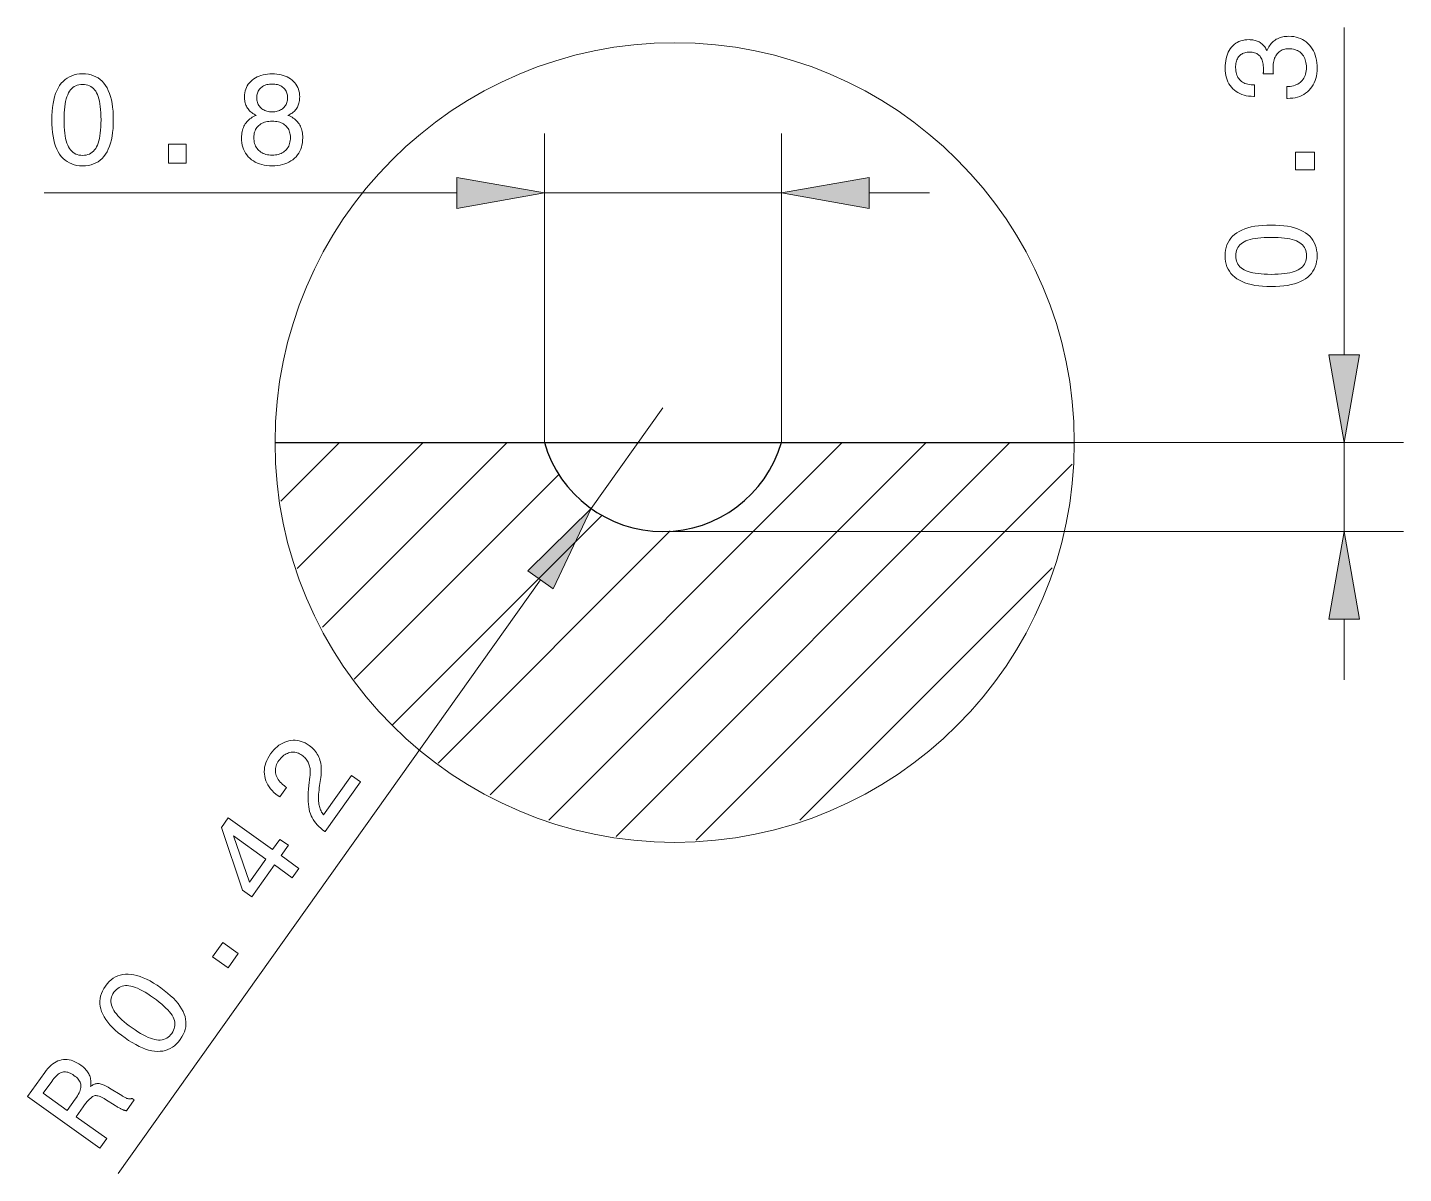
# Model space of a CAD drawing. Extents: x 0 to 297, y 0 to 420.
# Drawn here: x 170.66 to 217.1, y 301.36 to 340.01 of the extents above; entities that cross this region are included whole.
import ezdxf

# ---------------------------------------------------------------- set-up
doc = ezdxf.new("R2010")
doc.units = 0

msp = doc.modelspace()

# ---------------------------------------------------------------- linework, layer by layer
at = {"color": 5, "lineweight": 13, "ltscale": 0.276097}
msp.add_line((215.098, 328.967), (215.098, 340.011), dxfattribs=at)
at = {"color": 5, "lineweight": 13, "ltscale": 0.260472}
for p, q in [((188.106, 326.013), (188.106, 336.431)), ((196.106, 326.013), (196.106, 336.431))]:
    msp.add_line(p, q, dxfattribs=at)
at = {"color": 5, "lineweight": 13, "ltscale": 0.348214}
msp.add_line((171.223, 334.431), (185.152, 334.431), dxfattribs=at)
at = {"color": 5, "lineweight": 13, "ltscale": 0.2}
msp.add_line((188.106, 334.431), (196.106, 334.431), dxfattribs=at)
at = {"color": 5, "lineweight": 13, "ltscale": 0.051139}
for p, q in [((199.061, 334.431), (201.106, 334.431)), ((215.098, 318.013), (215.098, 320.058))]:
    msp.add_line(p, q, dxfattribs=at)
at = {"color": 7, "lineweight": 13, "ltscale": 0.104166}
msp.add_line((192.106, 327.179), (189.69, 323.785), dxfattribs=at)
at = {"color": 7, "lineweight": 30}
msp.add_line((179.017, 326.013), (205.989, 326.013), dxfattribs=at)
at = {"color": 7, "lineweight": 13, "ltscale": 0.069905}
msp.add_line((179.212, 324.035), (181.189, 326.013), dxfattribs=at)
at = {"color": 7, "lineweight": 13, "ltscale": 0.150263}
msp.add_line((179.768, 321.763), (184.018, 326.013), dxfattribs=at)
at = {"color": 7, "lineweight": 13, "ltscale": 0.220281}
msp.add_line((180.616, 319.782), (186.846, 326.013), dxfattribs=at)
at = {"color": 7, "lineweight": 13, "ltscale": 0.420281}
msp.add_line((186.273, 314.125), (198.16, 326.013), dxfattribs=at)
at = {"color": 7, "lineweight": 13, "ltscale": 0.450263}
msp.add_line((188.253, 313.277), (200.988, 326.013), dxfattribs=at)
at = {"color": 7, "lineweight": 13, "ltscale": 0.469905}
msp.add_line((190.526, 312.722), (203.817, 326.013), dxfattribs=at)
at = {"color": 5, "lineweight": 13, "ltscale": 0.277723}
msp.add_line((205.989, 326.013), (217.098, 326.013), dxfattribs=at)
at = {"color": 5, "lineweight": 13, "ltscale": 0.075}
msp.add_line((215.098, 323.013), (215.098, 326.013), dxfattribs=at)
at = {"color": 7, "lineweight": 13, "ltscale": 0.448509}
msp.add_line((193.231, 312.599), (205.917, 325.284), dxfattribs=at)
at = {"color": 7, "lineweight": 13, "ltscale": 0.244337}
msp.add_line((181.692, 318.03), (188.603, 324.941), dxfattribs=at)
at = {"color": 7, "lineweight": 13, "ltscale": 0.250552}
msp.add_line((182.967, 316.477), (190.054, 323.563), dxfattribs=at)
at = {"color": 7, "lineweight": 13, "ltscale": 0.276849}
msp.add_line((184.521, 315.202), (192.351, 323.032), dxfattribs=at)
at = {"color": 5, "lineweight": 13}
msp.add_line((192.106, 323.013), (217.098, 323.013), dxfattribs=at)
at = {"color": 7, "lineweight": 13}
msp.add_line((187.976, 321.378), (173.723, 301.358), dxfattribs=at)
at = {"color": 7, "lineweight": 13, "ltscale": 0.300985}
msp.add_line((196.732, 313.271), (205.245, 321.784), dxfattribs=at)
at = {"color": 5, "lineweight": 13}
for points in [[(213.157, 337.62), (213.157, 338.018), (213.219, 338.021), (213.278, 338.027), (213.334, 338.037), (213.388, 338.049), (213.438, 338.065), (213.486, 338.084), (213.53, 338.106), (213.572, 338.132), (213.611, 338.16), (213.648, 338.192), (213.681, 338.227), (213.71, 338.265), (213.736, 338.305), (213.759, 338.348), (213.778, 338.393), (213.794, 338.441), (213.806, 338.492), (213.815, 338.546), (213.82, 338.602), (213.821, 338.661), (213.82, 338.719), (213.815, 338.774), (213.807, 338.827), (213.796, 338.877), (213.782, 338.925), (213.765, 338.97), (213.744, 339.013), (213.72, 339.053), (213.693, 339.091), (213.663, 339.126), (213.631, 339.158), (213.595, 339.187), (213.558, 339.213), (213.518, 339.235), (213.476, 339.253), (213.431, 339.269), (213.384, 339.281), (213.335, 339.289), (213.283, 339.294), (213.229, 339.296), (213.18, 339.294), (213.133, 339.289), (213.089, 339.281), (213.046, 339.269), (213.006, 339.254), (212.968, 339.235), (212.932, 339.214), (212.899, 339.189), (212.867, 339.16), (212.838, 339.128), (212.811, 339.093), (212.788, 339.056), (212.767, 339.015), (212.748, 338.972), (212.733, 338.927), (212.72, 338.878), (212.71, 338.827), (212.703, 338.773), (212.699, 338.716), (212.698, 338.657), (212.698, 338.649), (212.698, 338.64), (212.698, 338.631), (212.698, 338.623), (212.698, 338.614), (212.699, 338.605), (212.699, 338.596), (212.699, 338.587), (212.7, 338.578), (212.7, 338.568), (212.7, 338.559), (212.701, 338.549), (212.701, 338.538), (212.702, 338.527), (212.703, 338.515), (212.703, 338.502), (212.704, 338.489), (212.705, 338.475), (212.705, 338.461), (212.706, 338.446), (212.367, 338.446), (212.367, 338.455), (212.368, 338.465), (212.368, 338.474), (212.368, 338.483), (212.369, 338.492), (212.369, 338.5), (212.369, 338.509), (212.37, 338.518), (212.37, 338.526), (212.37, 338.535), (212.37, 338.543), (212.37, 338.551), (212.371, 338.559), (212.371, 338.567), (212.371, 338.575), (212.371, 338.583), (212.371, 338.591), (212.371, 338.598), (212.371, 338.606), (212.371, 338.613), (212.37, 338.669), (212.366, 338.723), (212.361, 338.774), (212.353, 338.821), (212.342, 338.866), (212.33, 338.908), (212.315, 338.946), (212.298, 338.982), (212.278, 339.014), (212.256, 339.044), (212.232, 339.071), (212.205, 339.094), (212.176, 339.115), (212.145, 339.134), (212.111, 339.149), (212.075, 339.162), (212.036, 339.171), (211.995, 339.178), (211.951, 339.183), (211.905, 339.184), (211.861, 339.183), (211.818, 339.179), (211.778, 339.172), (211.74, 339.162), (211.704, 339.15), (211.67, 339.135), (211.638, 339.117), (211.608, 339.097), (211.581, 339.074), (211.555, 339.048), (211.532, 339.02), (211.511, 338.989), (211.493, 338.956), (211.477, 338.92), (211.463, 338.882), (211.452, 338.842), (211.444, 338.799), (211.438, 338.754), (211.434, 338.707), (211.433, 338.657), (211.435, 338.601), (211.439, 338.548), (211.447, 338.497), (211.459, 338.45), (211.473, 338.405), (211.491, 338.363), (211.512, 338.323), (211.537, 338.287), (211.564, 338.253), (211.595, 338.222), (211.629, 338.193), (211.666, 338.168), (211.706, 338.146), (211.749, 338.127), (211.795, 338.11), (211.845, 338.097), (211.897, 338.086), (211.952, 338.079), (212.01, 338.075), (212.072, 338.073), (212.072, 337.689), (212.042, 337.689), (211.956, 337.692), (211.873, 337.7), (211.794, 337.712), (211.718, 337.73), (211.646, 337.753), (211.578, 337.782), (211.513, 337.815), (211.452, 337.853), (211.394, 337.897), (211.34, 337.945), (211.29, 337.999), (211.246, 338.055), (211.207, 338.115), (211.173, 338.179), (211.144, 338.246), (211.121, 338.317), (211.102, 338.391), (211.089, 338.469), (211.081, 338.551), (211.079, 338.636), (211.081, 338.726), (211.087, 338.812), (211.098, 338.893), (211.113, 338.971), (211.132, 339.044), (211.155, 339.113), (211.183, 339.178), (211.215, 339.239), (211.251, 339.296), (211.292, 339.349), (211.336, 339.397), (211.384, 339.44), (211.435, 339.478), (211.489, 339.51), (211.547, 339.538), (211.608, 339.561), (211.672, 339.579), (211.74, 339.591), (211.812, 339.599), (211.886, 339.602), (211.929, 339.601), (211.97, 339.598), (212.011, 339.593), (212.05, 339.586), (212.087, 339.578), (212.124, 339.567), (212.159, 339.555), (212.193, 339.54), (212.226, 339.524), (212.257, 339.506), (212.287, 339.485), (212.316, 339.464), (212.343, 339.44), (212.368, 339.414), (212.393, 339.387), (212.415, 339.357), (212.436, 339.326), (212.456, 339.293), (212.474, 339.259), (212.491, 339.222), (212.51, 339.269), (212.531, 339.314), (212.553, 339.357), (212.578, 339.397), (212.605, 339.435), (212.633, 339.471), (212.664, 339.504), (212.696, 339.535), (212.731, 339.564), (212.767, 339.59), (212.806, 339.614), (212.846, 339.635), (212.888, 339.654), (212.931, 339.67), (212.977, 339.684), (213.024, 339.695), (213.072, 339.704), (213.123, 339.71), (213.175, 339.714), (213.229, 339.715), (213.314, 339.712), (213.395, 339.704), (213.473, 339.689), (213.548, 339.668), (213.619, 339.642), (213.686, 339.609), (213.75, 339.571), (213.811, 339.526), (213.869, 339.476), (213.923, 339.42), (213.972, 339.359), (214.017, 339.294), (214.056, 339.226), (214.09, 339.153), (214.119, 339.077), (214.142, 338.996), (214.161, 338.912), (214.174, 338.824), (214.181, 338.732), (214.184, 338.636), (214.181, 338.545), (214.173, 338.458), (214.16, 338.375), (214.141, 338.295), (214.116, 338.219), (214.086, 338.147), (214.051, 338.079), (214.01, 338.014), (213.964, 337.953), (213.912, 337.896), (213.856, 337.843), (213.796, 337.797), (213.733, 337.755), (213.666, 337.719), (213.595, 337.689), (213.521, 337.664), (213.443, 337.645), (213.361, 337.631), (213.276, 337.623), (213.187, 337.62)], [(171.483, 336.895), (171.485, 337.043), (171.493, 337.184), (171.507, 337.319), (171.525, 337.445), (171.549, 337.565), (171.578, 337.677), (171.613, 337.782), (171.653, 337.88), (171.698, 337.97), (171.748, 338.053), (171.804, 338.129), (171.864, 338.196), (171.93, 338.256), (172, 338.307), (172.075, 338.351), (172.154, 338.387), (172.239, 338.415), (172.329, 338.435), (172.423, 338.447), (172.522, 338.45), (172.622, 338.447), (172.717, 338.435), (172.807, 338.415), (172.892, 338.387), (172.972, 338.352), (173.047, 338.309), (173.117, 338.257), (173.182, 338.198), (173.242, 338.131), (173.297, 338.056), (173.347, 337.974), (173.391, 337.884), (173.431, 337.786), (173.465, 337.681), (173.494, 337.569), (173.517, 337.449), (173.536, 337.321), (173.549, 337.187), (173.557, 337.044), (173.559, 336.895), (173.557, 336.745), (173.549, 336.603), (173.536, 336.469), (173.517, 336.342), (173.494, 336.223), (173.465, 336.111), (173.431, 336.006), (173.391, 335.909), (173.347, 335.819), (173.297, 335.737), (173.242, 335.663), (173.182, 335.596), (173.117, 335.537), (173.047, 335.486), (172.972, 335.443), (172.892, 335.408), (172.807, 335.38), (172.717, 335.361), (172.622, 335.349), (172.522, 335.345), (172.423, 335.349), (172.329, 335.361), (172.239, 335.381), (172.154, 335.408), (172.075, 335.444), (172, 335.487), (171.93, 335.538), (171.864, 335.597), (171.804, 335.664), (171.748, 335.739), (171.698, 335.822), (171.653, 335.912), (171.613, 336.009), (171.578, 336.113), (171.549, 336.225), (171.525, 336.344), (171.507, 336.471), (171.493, 336.605), (171.485, 336.746)], [(171.896, 336.895), (171.898, 336.774), (171.902, 336.66), (171.91, 336.553), (171.92, 336.452), (171.934, 336.358), (171.951, 336.27), (171.97, 336.19), (171.993, 336.115), (172.019, 336.048), (172.048, 335.987), (172.08, 335.932), (172.115, 335.883), (172.154, 335.84), (172.197, 335.803), (172.242, 335.771), (172.291, 335.745), (172.344, 335.725), (172.4, 335.711), (172.459, 335.702), (172.522, 335.699), (172.585, 335.702), (172.645, 335.711), (172.701, 335.725), (172.754, 335.745), (172.803, 335.77), (172.848, 335.802), (172.89, 335.839), (172.929, 335.881), (172.964, 335.93), (172.995, 335.984), (173.024, 336.044), (173.049, 336.111), (173.071, 336.185), (173.091, 336.266), (173.107, 336.354), (173.12, 336.448), (173.131, 336.55), (173.138, 336.658), (173.143, 336.773), (173.144, 336.895), (173.143, 337.017), (173.138, 337.132), (173.131, 337.241), (173.12, 337.342), (173.107, 337.437), (173.091, 337.525), (173.071, 337.606), (173.049, 337.68), (173.024, 337.747), (172.995, 337.807), (172.964, 337.862), (172.929, 337.91), (172.89, 337.953), (172.848, 337.99), (172.803, 338.021), (172.754, 338.047), (172.701, 338.066), (172.645, 338.081), (172.585, 338.089), (172.522, 338.092), (172.459, 338.089), (172.4, 338.081), (172.344, 338.066), (172.291, 338.046), (172.242, 338.02), (172.197, 337.988), (172.154, 337.951), (172.115, 337.908), (172.08, 337.859), (172.048, 337.804), (172.019, 337.743), (171.993, 337.676), (171.97, 337.602), (171.951, 337.521), (171.934, 337.433), (171.92, 337.339), (171.91, 337.238), (171.902, 337.13), (171.898, 337.016)], [(178.383, 337.046), (178.344, 337.065), (178.308, 337.085), (178.273, 337.107), (178.24, 337.129), (178.21, 337.153), (178.181, 337.179), (178.154, 337.205), (178.129, 337.233), (178.107, 337.263), (178.086, 337.293), (178.067, 337.325), (178.05, 337.358), (178.035, 337.393), (178.022, 337.429), (178.011, 337.467), (178.003, 337.506), (177.996, 337.547), (177.991, 337.589), (177.988, 337.632), (177.987, 337.677), (177.989, 337.744), (177.997, 337.809), (178.01, 337.871), (178.028, 337.931), (178.051, 337.988), (178.08, 338.043), (178.113, 338.095), (178.152, 338.144), (178.196, 338.191), (178.245, 338.235), (178.298, 338.276), (178.354, 338.313), (178.414, 338.345), (178.477, 338.373), (178.542, 338.397), (178.611, 338.416), (178.683, 338.431), (178.759, 338.442), (178.837, 338.448), (178.918, 338.45), (179, 338.448), (179.079, 338.442), (179.154, 338.431), (179.227, 338.416), (179.296, 338.397), (179.361, 338.373), (179.424, 338.345), (179.483, 338.313), (179.539, 338.276), (179.592, 338.235), (179.641, 338.191), (179.684, 338.144), (179.723, 338.095), (179.756, 338.043), (179.784, 337.988), (179.807, 337.931), (179.825, 337.871), (179.838, 337.809), (179.846, 337.744), (179.848, 337.677), (179.847, 337.632), (179.844, 337.588), (179.839, 337.546), (179.833, 337.505), (179.824, 337.465), (179.813, 337.428), (179.801, 337.391), (179.786, 337.356), (179.77, 337.323), (179.751, 337.291), (179.731, 337.26), (179.708, 337.231), (179.684, 337.203), (179.657, 337.177), (179.628, 337.152), (179.598, 337.128), (179.565, 337.106), (179.53, 337.085), (179.493, 337.065), (179.454, 337.046), (179.502, 337.027), (179.548, 337.005), (179.591, 336.982), (179.632, 336.956), (179.67, 336.929), (179.706, 336.899), (179.74, 336.868), (179.771, 336.835), (179.8, 336.799), (179.826, 336.762), (179.85, 336.723), (179.871, 336.682), (179.89, 336.639), (179.906, 336.594), (179.92, 336.548), (179.931, 336.5), (179.94, 336.451), (179.947, 336.4), (179.95, 336.346), (179.952, 336.292), (179.949, 336.207), (179.94, 336.126), (179.926, 336.048), (179.907, 335.974), (179.882, 335.903), (179.851, 335.836), (179.815, 335.772), (179.773, 335.712), (179.725, 335.655), (179.672, 335.602), (179.614, 335.553), (179.553, 335.51), (179.487, 335.471), (179.417, 335.438), (179.344, 335.409), (179.267, 335.386), (179.186, 335.368), (179.1, 335.355), (179.011, 335.348), (178.918, 335.345), (178.826, 335.348), (178.737, 335.355), (178.652, 335.368), (178.57, 335.386), (178.493, 335.409), (178.42, 335.438), (178.35, 335.471), (178.285, 335.51), (178.223, 335.553), (178.166, 335.602), (178.113, 335.655), (178.066, 335.712), (178.024, 335.772), (177.988, 335.836), (177.957, 335.903), (177.932, 335.974), (177.913, 336.048), (177.899, 336.126), (177.89, 336.207), (177.888, 336.292), (177.889, 336.346), (177.893, 336.4), (177.899, 336.451), (177.908, 336.5), (177.919, 336.548), (177.933, 336.594), (177.949, 336.639), (177.968, 336.682), (177.989, 336.723), (178.013, 336.762), (178.039, 336.799), (178.068, 336.835), (178.099, 336.868), (178.132, 336.899), (178.168, 336.929), (178.206, 336.956), (178.247, 336.982), (178.29, 337.005), (178.335, 337.027)], [(178.398, 337.643), (178.399, 337.601), (178.403, 337.56), (178.411, 337.522), (178.421, 337.484), (178.433, 337.449), (178.449, 337.415), (178.467, 337.383), (178.489, 337.353), (178.513, 337.324), (178.54, 337.297), (178.569, 337.272), (178.601, 337.25), (178.634, 337.231), (178.669, 337.214), (178.706, 337.199), (178.745, 337.187), (178.785, 337.178), (178.828, 337.172), (178.872, 337.168), (178.918, 337.167), (178.965, 337.168), (179.01, 337.172), (179.053, 337.178), (179.094, 337.187), (179.133, 337.199), (179.17, 337.214), (179.205, 337.231), (179.238, 337.25), (179.27, 337.272), (179.299, 337.297), (179.326, 337.324), (179.35, 337.353), (179.372, 337.383), (179.39, 337.415), (179.406, 337.449), (179.419, 337.484), (179.429, 337.522), (179.436, 337.56), (179.44, 337.601), (179.441, 337.643), (179.44, 337.685), (179.436, 337.725), (179.429, 337.764), (179.419, 337.8), (179.407, 337.835), (179.391, 337.868), (179.373, 337.899), (179.352, 337.928), (179.329, 337.956), (179.302, 337.981), (179.273, 338.005), (179.242, 338.026), (179.209, 338.044), (179.174, 338.06), (179.137, 338.074), (179.097, 338.085), (179.056, 338.094), (179.012, 338.1), (178.966, 338.103), (178.918, 338.105), (178.871, 338.103), (178.826, 338.1), (178.782, 338.094), (178.741, 338.085), (178.702, 338.074), (178.665, 338.06), (178.63, 338.044), (178.597, 338.026), (178.566, 338.005), (178.537, 337.981), (178.51, 337.956), (178.487, 337.928), (178.466, 337.899), (178.448, 337.868), (178.433, 337.835), (178.42, 337.8), (178.41, 337.764), (178.403, 337.725), (178.399, 337.685)], [(178.303, 336.3), (178.305, 336.246), (178.31, 336.195), (178.318, 336.146), (178.329, 336.099), (178.344, 336.055), (178.362, 336.013), (178.384, 335.973), (178.409, 335.935), (178.437, 335.9), (178.468, 335.867), (178.503, 335.837), (178.539, 335.81), (178.578, 335.786), (178.62, 335.765), (178.664, 335.747), (178.71, 335.733), (178.758, 335.722), (178.809, 335.714), (178.863, 335.709), (178.918, 335.708), (178.975, 335.709), (179.028, 335.714), (179.08, 335.722), (179.128, 335.733), (179.175, 335.747), (179.219, 335.765), (179.26, 335.786), (179.3, 335.81), (179.336, 335.837), (179.371, 335.867), (179.402, 335.9), (179.43, 335.935), (179.455, 335.973), (179.477, 336.013), (179.495, 336.055), (179.51, 336.099), (179.521, 336.146), (179.53, 336.195), (179.535, 336.246), (179.536, 336.3), (179.535, 336.35), (179.53, 336.398), (179.521, 336.444), (179.51, 336.487), (179.495, 336.529), (179.477, 336.568), (179.456, 336.605), (179.431, 336.64), (179.403, 336.673), (179.372, 336.704), (179.338, 336.732), (179.301, 336.757), (179.262, 336.78), (179.22, 336.799), (179.176, 336.815), (179.13, 336.829), (179.081, 336.839), (179.029, 336.846), (178.975, 336.851), (178.918, 336.852), (178.862, 336.851), (178.809, 336.846), (178.757, 336.839), (178.709, 336.829), (178.662, 336.815), (178.618, 336.799), (178.577, 336.78), (178.538, 336.757), (178.501, 336.732), (178.467, 336.704), (178.436, 336.673), (178.408, 336.64), (178.383, 336.605), (178.362, 336.568), (178.344, 336.529), (178.329, 336.487), (178.318, 336.444), (178.309, 336.398), (178.305, 336.35)], [(175.423, 335.431), (175.423, 336.074), (176.02, 336.074), (176.02, 335.431)], [(214.098, 335.212), (213.455, 335.212), (213.455, 335.809), (214.098, 335.809)], [(185.152, 333.911), (188.106, 334.431), (185.152, 334.952)], [(199.061, 334.952), (196.106, 334.431), (199.061, 333.911)], [(212.635, 331.272), (212.486, 331.275), (212.345, 331.283), (212.211, 331.296), (212.084, 331.314), (211.964, 331.338), (211.852, 331.368), (211.747, 331.402), (211.65, 331.442), (211.559, 331.487), (211.476, 331.538), (211.401, 331.593), (211.333, 331.654), (211.273, 331.719), (211.222, 331.789), (211.178, 331.864), (211.142, 331.944), (211.114, 332.028), (211.095, 332.118), (211.083, 332.212), (211.079, 332.311), (211.083, 332.411), (211.094, 332.506), (211.114, 332.596), (211.142, 332.681), (211.177, 332.761), (211.221, 332.836), (211.272, 332.906), (211.331, 332.971), (211.398, 333.031), (211.473, 333.086), (211.556, 333.136), (211.646, 333.181), (211.743, 333.22), (211.848, 333.254), (211.96, 333.283), (212.08, 333.307), (212.208, 333.325), (212.343, 333.338), (212.485, 333.346), (212.635, 333.349), (212.784, 333.346), (212.926, 333.338), (213.06, 333.325), (213.187, 333.307), (213.307, 333.283), (213.419, 333.254), (213.523, 333.22), (213.62, 333.181), (213.71, 333.136), (213.792, 333.086), (213.866, 333.031), (213.933, 332.971), (213.992, 332.906), (214.043, 332.836), (214.086, 332.761), (214.121, 332.681), (214.149, 332.596), (214.168, 332.506), (214.18, 332.411), (214.184, 332.311), (214.18, 332.212), (214.168, 332.118), (214.149, 332.028), (214.121, 331.944), (214.086, 331.864), (214.042, 331.789), (213.991, 331.719), (213.932, 331.654), (213.865, 331.593), (213.79, 331.538), (213.707, 331.487), (213.618, 331.442), (213.52, 331.402), (213.416, 331.368), (213.304, 331.338), (213.185, 331.314), (213.058, 331.296), (212.924, 331.283), (212.783, 331.275)], [(212.635, 331.685), (212.755, 331.687), (212.869, 331.691), (212.977, 331.699), (213.077, 331.709), (213.171, 331.723), (213.259, 331.74), (213.34, 331.759), (213.414, 331.782), (213.481, 331.808), (213.542, 331.837), (213.597, 331.869), (213.646, 331.904), (213.689, 331.943), (213.726, 331.986), (213.758, 332.031), (213.784, 332.081), (213.804, 332.133), (213.818, 332.189), (213.827, 332.248), (213.83, 332.311), (213.827, 332.374), (213.819, 332.434), (213.804, 332.49), (213.784, 332.543), (213.759, 332.592), (213.727, 332.637), (213.69, 332.68), (213.648, 332.718), (213.599, 332.753), (213.545, 332.785), (213.485, 332.813), (213.418, 332.838), (213.344, 332.86), (213.263, 332.88), (213.175, 332.896), (213.081, 332.909), (212.98, 332.92), (212.871, 332.927), (212.756, 332.932), (212.635, 332.933), (212.512, 332.932), (212.397, 332.927), (212.289, 332.92), (212.187, 332.909), (212.092, 332.896), (212.004, 332.88), (211.923, 332.86), (211.849, 332.838), (211.782, 332.813), (211.722, 332.785), (211.668, 332.753), (211.619, 332.718), (211.577, 332.68), (211.54, 332.637), (211.508, 332.592), (211.483, 332.543), (211.463, 332.49), (211.448, 332.434), (211.44, 332.374), (211.437, 332.311), (211.44, 332.248), (211.449, 332.189), (211.463, 332.133), (211.483, 332.081), (211.509, 332.031), (211.541, 331.986), (211.578, 331.943), (211.621, 331.904), (211.67, 331.869), (211.725, 331.837), (211.786, 331.808), (211.853, 331.782), (211.928, 331.759), (212.009, 331.74), (212.096, 331.723), (212.19, 331.709), (212.291, 331.699), (212.399, 331.691), (212.514, 331.687)], [(214.577, 328.967), (215.098, 326.013), (215.619, 328.967)], [(215.619, 320.058), (215.098, 323.013), (214.577, 320.058)]]:
    msp.add_lwpolyline(points, close=True, dxfattribs=at)
at = {"color": 7, "lineweight": 13}
for points in [[(188.401, 321.076), (189.69, 323.785), (187.552, 321.68)], [(180.704, 312.887), (180.694, 312.894), (180.623, 312.947), (180.558, 313.001), (180.498, 313.057), (180.442, 313.114), (180.391, 313.173), (180.345, 313.234), (180.303, 313.296), (180.267, 313.36), (180.235, 313.426), (180.208, 313.494), (180.185, 313.565), (180.167, 313.641), (180.152, 313.723), (180.141, 313.81), (180.134, 313.902), (180.131, 314), (180.132, 314.103), (180.137, 314.211), (180.146, 314.325), (180.159, 314.445), (180.194, 314.733), (180.199, 314.784), (180.203, 314.833), (180.204, 314.881), (180.204, 314.927), (180.201, 314.971), (180.197, 315.014), (180.191, 315.055), (180.183, 315.094), (180.173, 315.132), (180.16, 315.168), (180.146, 315.203), (180.13, 315.236), (180.112, 315.269), (180.092, 315.3), (180.069, 315.33), (180.045, 315.359), (180.018, 315.387), (179.989, 315.414), (179.958, 315.44), (179.925, 315.465), (179.886, 315.491), (179.847, 315.513), (179.807, 315.531), (179.767, 315.546), (179.726, 315.556), (179.685, 315.564), (179.644, 315.567), (179.602, 315.567), (179.56, 315.563), (179.517, 315.555), (179.475, 315.544), (179.434, 315.529), (179.394, 315.51), (179.355, 315.488), (179.317, 315.463), (179.28, 315.434), (179.244, 315.402), (179.21, 315.366), (179.176, 315.326), (179.144, 315.284), (179.115, 315.239), (179.09, 315.194), (179.069, 315.149), (179.053, 315.104), (179.041, 315.059), (179.033, 315.013), (179.03, 314.967), (179.031, 314.92), (179.037, 314.873), (179.046, 314.826), (179.06, 314.78), (179.079, 314.734), (179.101, 314.689), (179.127, 314.646), (179.158, 314.603), (179.192, 314.561), (179.231, 314.52), (179.273, 314.48), (179.32, 314.441), (179.371, 314.403), (179.4, 314.382), (179.173, 314.062), (179.123, 314.098), (179.049, 314.154), (178.981, 314.212), (178.92, 314.272), (178.865, 314.335), (178.816, 314.399), (178.773, 314.466), (178.737, 314.535), (178.708, 314.606), (178.684, 314.678), (178.667, 314.754), (178.657, 314.83), (178.653, 314.906), (178.656, 314.982), (178.666, 315.057), (178.682, 315.133), (178.705, 315.209), (178.735, 315.284), (178.772, 315.36), (178.815, 315.435), (178.866, 315.51), (178.918, 315.58), (178.972, 315.643), (179.029, 315.701), (179.087, 315.754), (179.148, 315.801), (179.211, 315.842), (179.275, 315.877), (179.342, 315.907), (179.411, 315.932), (179.482, 315.95), (179.553, 315.963), (179.624, 315.97), (179.694, 315.97), (179.764, 315.964), (179.833, 315.952), (179.901, 315.933), (179.968, 315.909), (180.035, 315.878), (180.102, 315.841), (180.167, 315.797), (180.216, 315.761), (180.262, 315.722), (180.305, 315.682), (180.344, 315.64), (180.381, 315.596), (180.414, 315.551), (180.444, 315.504), (180.472, 315.455), (180.496, 315.404), (180.517, 315.352), (180.534, 315.298), (180.549, 315.242), (180.561, 315.184), (180.57, 315.123), (180.576, 315.061), (180.579, 314.997), (180.579, 314.93), (180.576, 314.862), (180.571, 314.792), (180.562, 314.719), (180.52, 314.439), (180.509, 314.36), (180.501, 314.285), (180.494, 314.214), (180.489, 314.147), (180.486, 314.083), (180.484, 314.023), (180.485, 313.967), (180.487, 313.914), (180.491, 313.865), (180.496, 313.82), (180.504, 313.778), (180.513, 313.736), (180.524, 313.697), (180.537, 313.658), (180.551, 313.621), (180.568, 313.585), (180.586, 313.55), (180.606, 313.517), (180.628, 313.485), (180.652, 313.454), (181.596, 314.78), (181.898, 314.565)], [(179.597, 311.333), (178.993, 311.763), (178.229, 310.69), (177.919, 310.91), (177.206, 313.03), (177.433, 313.349), (178.936, 312.28), (179.184, 312.628), (179.466, 312.428), (179.218, 312.079), (179.822, 311.649)], [(178.157, 311.186), (178.711, 311.964), (177.617, 312.742)], [(177.432, 308.291), (176.908, 308.664), (177.254, 309.15), (177.778, 308.777)], [(173.955, 305.93), (173.835, 306.018), (173.725, 306.106), (173.623, 306.195), (173.531, 306.284), (173.447, 306.372), (173.373, 306.461), (173.307, 306.55), (173.251, 306.639), (173.204, 306.729), (173.165, 306.818), (173.136, 306.907), (173.116, 306.995), (173.105, 307.083), (173.104, 307.17), (173.112, 307.257), (173.129, 307.342), (173.155, 307.427), (173.191, 307.512), (173.236, 307.596), (173.29, 307.679), (173.351, 307.758), (173.416, 307.828), (173.484, 307.89), (173.556, 307.943), (173.631, 307.988), (173.71, 308.024), (173.792, 308.051), (173.878, 308.07), (173.968, 308.08), (174.061, 308.081), (174.157, 308.074), (174.256, 308.058), (174.358, 308.034), (174.464, 308.001), (174.572, 307.959), (174.683, 307.909), (174.798, 307.85), (174.915, 307.782), (175.036, 307.706), (175.159, 307.621), (175.279, 307.533), (175.39, 307.444), (175.492, 307.355), (175.585, 307.267), (175.669, 307.178), (175.743, 307.09), (175.808, 307.001), (175.865, 306.913), (175.912, 306.825), (175.95, 306.736), (175.979, 306.648), (175.998, 306.561), (176.008, 306.474), (176.009, 306.387), (176.001, 306.301), (175.983, 306.215), (175.956, 306.13), (175.92, 306.046), (175.875, 305.961), (175.82, 305.878), (175.759, 305.799), (175.695, 305.729), (175.627, 305.668), (175.555, 305.615), (175.48, 305.57), (175.401, 305.534), (175.319, 305.507), (175.233, 305.488), (175.143, 305.478), (175.05, 305.476), (174.954, 305.483), (174.854, 305.498), (174.752, 305.522), (174.647, 305.555), (174.539, 305.596), (174.428, 305.645), (174.314, 305.703), (174.197, 305.77), (174.077, 305.846)], [(174.194, 306.266), (174.294, 306.198), (174.389, 306.135), (174.481, 306.079), (174.569, 306.029), (174.654, 305.986), (174.735, 305.949), (174.812, 305.918), (174.886, 305.894), (174.956, 305.875), (175.022, 305.864), (175.085, 305.858), (175.145, 305.859), (175.203, 305.865), (175.258, 305.878), (175.31, 305.897), (175.36, 305.922), (175.407, 305.953), (175.451, 305.99), (175.493, 306.034), (175.531, 306.083), (175.566, 306.136), (175.593, 306.19), (175.614, 306.244), (175.629, 306.298), (175.636, 306.353), (175.637, 306.408), (175.631, 306.464), (175.619, 306.52), (175.6, 306.577), (175.574, 306.634), (175.541, 306.692), (175.501, 306.751), (175.454, 306.812), (175.399, 306.875), (175.337, 306.939), (175.268, 307.005), (175.192, 307.072), (175.108, 307.141), (175.017, 307.211), (174.918, 307.283), (174.818, 307.353), (174.721, 307.416), (174.629, 307.473), (174.54, 307.523), (174.455, 307.567), (174.374, 307.605), (174.297, 307.636), (174.223, 307.661), (174.154, 307.679), (174.088, 307.691), (174.026, 307.697), (173.966, 307.697), (173.909, 307.69), (173.855, 307.677), (173.803, 307.658), (173.753, 307.633), (173.707, 307.602), (173.663, 307.564), (173.621, 307.521), (173.582, 307.471), (173.548, 307.418), (173.521, 307.365), (173.5, 307.311), (173.486, 307.256), (173.478, 307.201), (173.478, 307.146), (173.484, 307.089), (173.496, 307.033), (173.515, 306.975), (173.541, 306.918), (173.574, 306.859), (173.614, 306.799), (173.662, 306.737), (173.716, 306.674), (173.778, 306.609), (173.847, 306.544), (173.923, 306.476), (174.006, 306.408), (174.097, 306.338)], [(173.104, 302.212), (170.664, 303.95), (171.245, 304.766), (171.297, 304.835), (171.35, 304.898), (171.404, 304.955), (171.459, 305.007), (171.515, 305.052), (171.573, 305.091), (171.631, 305.124), (171.691, 305.152), (171.752, 305.173), (171.814, 305.189), (171.876, 305.198), (171.94, 305.202), (172.004, 305.199), (172.068, 305.19), (172.133, 305.175), (172.198, 305.154), (172.264, 305.127), (172.331, 305.094), (172.398, 305.054), (172.466, 305.009), (172.505, 304.98), (172.542, 304.95), (172.576, 304.92), (172.608, 304.889), (172.637, 304.857), (172.664, 304.824), (172.689, 304.79), (172.711, 304.756), (172.731, 304.721), (172.748, 304.685), (172.763, 304.649), (172.776, 304.612), (172.786, 304.574), (172.793, 304.536), (172.799, 304.497), (172.802, 304.457), (172.802, 304.417), (172.8, 304.376), (172.796, 304.335), (172.789, 304.292), (172.816, 304.312), (172.844, 304.33), (172.871, 304.345), (172.898, 304.358), (172.925, 304.369), (172.951, 304.378), (172.978, 304.385), (173.005, 304.389), (173.031, 304.391), (173.057, 304.391), (173.085, 304.389), (173.114, 304.383), (173.146, 304.375), (173.18, 304.364), (173.216, 304.35), (173.254, 304.334), (173.294, 304.314), (173.336, 304.292), (173.38, 304.267), (173.427, 304.24), (173.842, 303.983), (173.868, 303.967), (173.894, 303.952), (173.918, 303.939), (173.941, 303.927), (173.962, 303.916), (173.983, 303.906), (174.003, 303.898), (174.021, 303.891), (174.038, 303.885), (174.054, 303.881), (174.069, 303.878), (174.085, 303.875), (174.1, 303.874), (174.114, 303.874), (174.129, 303.874), (174.143, 303.876), (174.158, 303.878), (174.172, 303.882), (174.185, 303.886), (174.199, 303.892), (174.266, 303.844), (174.003, 303.475), (173.991, 303.476), (173.979, 303.478), (173.966, 303.481), (173.952, 303.484), (173.938, 303.488), (173.923, 303.493), (173.907, 303.498), (173.891, 303.505), (173.874, 303.512), (173.856, 303.52), (173.838, 303.528), (173.818, 303.538), (173.798, 303.548), (173.776, 303.56), (173.754, 303.572), (173.73, 303.585), (173.706, 303.599), (173.68, 303.614), (173.654, 303.63), (173.626, 303.647), (173.298, 303.855), (173.25, 303.884), (173.203, 303.91), (173.159, 303.932), (173.118, 303.95), (173.079, 303.964), (173.042, 303.974), (173.007, 303.981), (172.975, 303.984), (172.945, 303.983), (172.918, 303.978), (172.89, 303.969), (172.86, 303.953), (172.829, 303.931), (172.795, 303.903), (172.758, 303.869), (172.72, 303.829), (172.679, 303.783), (172.637, 303.73), (172.592, 303.672), (172.545, 303.607), (172.306, 303.272), (173.337, 302.539)], [(171.479, 304.462), (171.195, 304.063), (172.007, 303.485), (172.275, 303.861), (172.314, 303.918), (172.348, 303.972), (172.378, 304.024), (172.404, 304.074), (172.425, 304.122), (172.442, 304.167), (172.454, 304.211), (172.462, 304.252), (172.466, 304.291), (172.466, 304.329), (172.461, 304.365), (172.452, 304.4), (172.439, 304.435), (172.422, 304.469), (172.4, 304.503), (172.375, 304.537), (172.345, 304.57), (172.312, 304.602), (172.274, 304.634), (172.232, 304.666), (172.189, 304.695), (172.147, 304.719), (172.106, 304.74), (172.066, 304.757), (172.026, 304.77), (171.988, 304.779), (171.95, 304.784), (171.913, 304.785), (171.878, 304.782), (171.843, 304.775), (171.808, 304.764), (171.773, 304.748), (171.737, 304.728), (171.701, 304.703), (171.665, 304.674), (171.628, 304.641), (171.592, 304.603), (171.554, 304.56), (171.517, 304.513)]]:
    msp.add_lwpolyline(points, close=True, dxfattribs=at)
msp.add_circle((192.503, 326.013), 13.486, dxfattribs=at)
at = {"color": 7, "lineweight": 30}
msp.add_arc((192.106, 327.179), 4.167, 196.2602, 343.7398, dxfattribs=at)
at = {"color": 5, "lineweight": 13}
for points in [[(185.152, 333.911), (188.106, 334.431), (185.152, 333.911), (185.152, 334.952)], [(199.061, 334.952), (196.106, 334.431), (199.061, 334.952), (199.061, 333.911)], [(214.577, 328.967), (215.098, 326.013), (214.577, 328.967), (215.619, 328.967)], [(215.619, 320.058), (215.098, 323.013), (215.619, 320.058), (214.577, 320.058)]]:
    msp.add_solid(points, dxfattribs=at)
at = {"color": 7, "lineweight": 13}
msp.add_solid([(188.401, 321.076), (189.69, 323.785), (188.401, 321.076), (187.552, 321.68)], dxfattribs=at)

doc.saveas('drawing.dxf')
